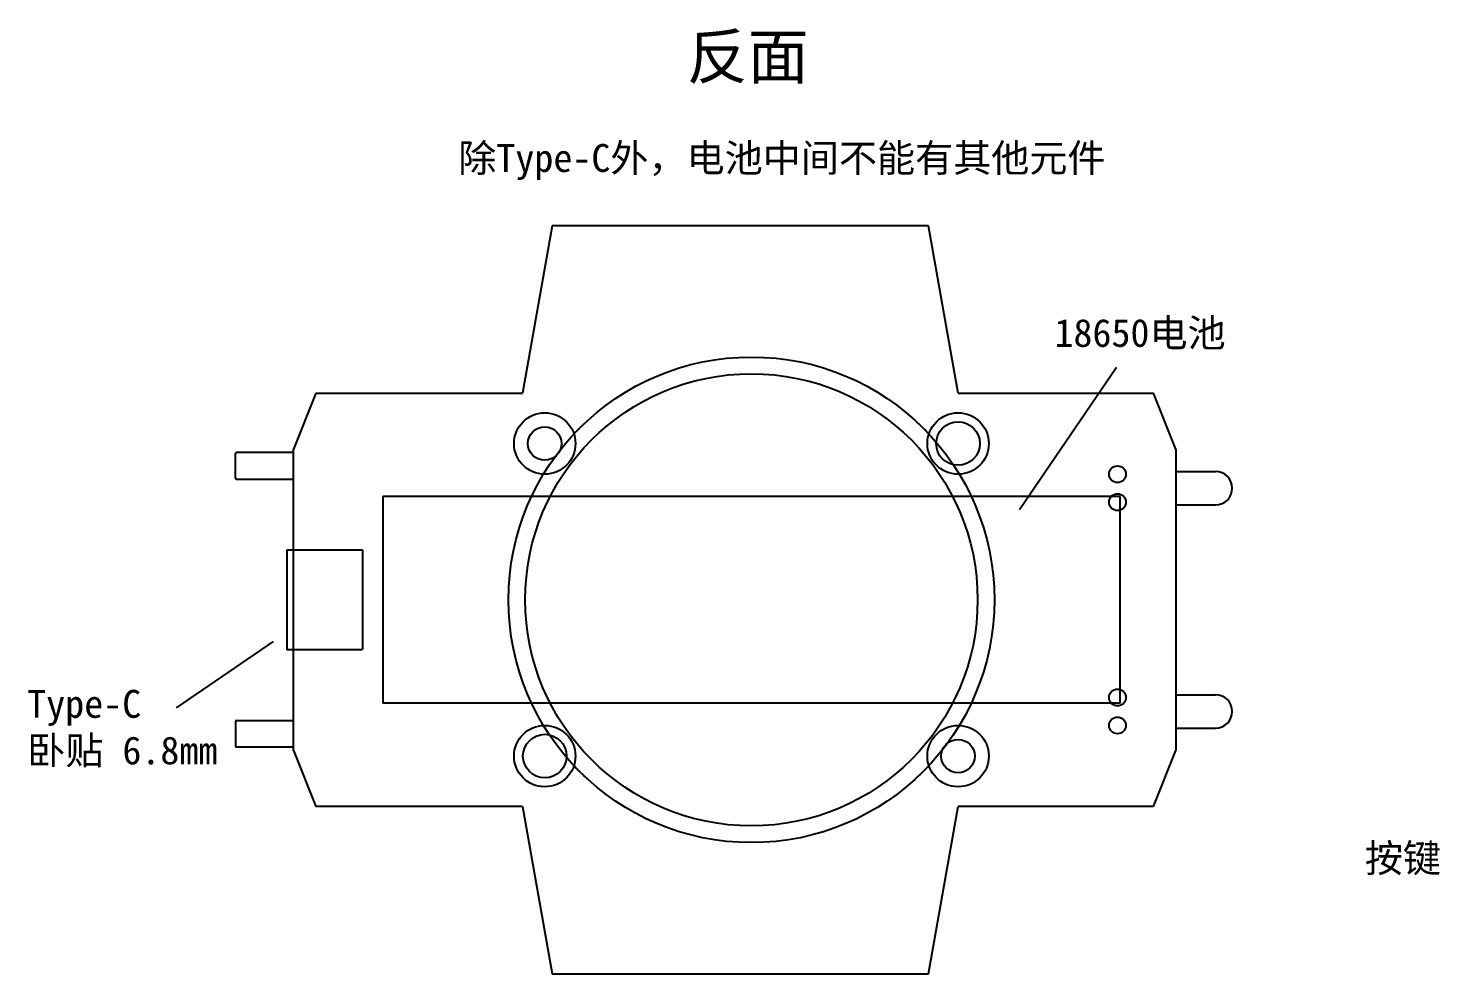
# Model space of a CAD drawing. Header units: millimetres. Extents: x 3 to 384, y 29 to 155.
# Drawn here: x 140 to 266.4, y 60 to 144.7 of the extents above; entities that cross this region are included whole.
import ezdxf

# ---------------------------------------------------------------- set-up
doc = ezdxf.new("R2010")
doc.units = ezdxf.units.MM
doc.linetypes.add('HIDDEN', pattern=[0.2, 0.1, -0.1])
doc.layers.add('DEFAULT_2', color=8, linetype='HIDDEN')
doc.layers.add('图层2', color=3, linetype='Continuous')
doc.styles.get("Standard").update_dxf_attribs({"font": 'arial.ttf'})

msp = doc.modelspace()

# ---------------------------------------------------------------- linework, layer by layer
at = {"color": 6, "linetype": 'Continuous'}
for p, q in [((186.92, 126.96), (184.27, 111.96)), ((220.63, 126.96), (186.92, 126.96)), ((223.27, 111.96), (220.63, 126.96)), ((165.77, 111.96), (163.77, 106.96)), ((165.77, 111.96), (184.27, 111.96)), ((223.27, 111.96), (240.77, 111.96)), ((242.77, 106.96), (240.77, 111.96)), ((163.77, 79.96), (163.77, 106.96)), ((242.77, 106.96), (242.77, 79.96)), ((163.77, 79.96), (165.77, 74.96)), ((240.77, 74.96), (242.77, 79.96)), ((184.27, 74.96), (165.77, 74.96)), ((184.27, 74.96), (186.92, 59.96)), ((220.63, 59.96), (223.27, 74.96)), ((240.77, 74.96), (223.27, 74.96)), ((186.92, 59.96), (220.63, 59.96))]:
    msp.add_line(p, q, dxfattribs=at)
at = {"color": 7, "linetype": 'Continuous'}
for p, q in [((158.6, 104.36), (158.6, 106.56)), ((163.77, 106.66), (158.7, 106.66)), ((158.7, 104.26), (163.77, 104.26)), ((171.77, 102.71), (171.77, 84.21)), ((237.77, 102.71), (171.77, 102.71)), ((237.77, 84.21), (237.77, 102.71)), ((163.17, 97.93), (163.17, 88.99)), ((163.17, 97.93), (169.97, 97.93)), ((169.97, 97.93), (169.97, 89.02)), ((169.94, 88.99), (163.17, 88.99)), ((237.77, 84.21), (171.77, 84.21)), ((158.6, 82.56), (158.6, 80.36)), ((158.7, 82.66), (163.77, 82.66)), ((163.77, 80.26), (158.7, 80.26))]:
    msp.add_line(p, q, dxfattribs=at)
at = {"color": 4, "linetype": 'Continuous'}
for p, q in [((242.74, 104.96), (246.32, 104.96)), ((242.74, 101.96), (246.32, 101.96)), ((242.74, 84.96), (246.32, 84.96)), ((242.74, 81.96), (246.32, 81.96))]:
    msp.add_line(p, q, dxfattribs=at)
for centre, radius in [((204.77, 93.46), 21.75), ((204.77, 93.46), 20.25), ((186.27, 107.46), 2.75), ((223.27, 107.46), 2.75), ((186.27, 79.46), 2.75), ((223.27, 79.46), 2.75)]:
    msp.add_circle(centre, radius, dxfattribs=at)
at = {"color": 6, "linetype": 'Continuous'}
for centre, radius in [((186.27, 107.46), 1.5), ((223.27, 107.46), 1.95), ((237.54, 104.71), 0.75), ((237.54, 102.21), 0.75), ((237.54, 84.71), 0.75), ((237.54, 82.21), 0.75), ((186.27, 79.46), 1.95), ((223.27, 79.46), 1.5)]:
    msp.add_circle(centre, radius, dxfattribs=at)
at = {"color": 7, "linetype": 'Continuous'}
for centre, start, end in [((158.7, 106.56), 90, 180), ((158.7, 104.36), 180, 270), ((158.7, 82.56), 90, 180), ((158.7, 80.36), 180, 270)]:
    msp.add_arc(centre, 0.1, start, end, dxfattribs=at)
at = {"color": 4, "linetype": 'Continuous'}
for centre in [(246.32, 103.46), (246.32, 83.46)]:
    msp.add_arc(centre, 1.5, 270, 90, dxfattribs=at)
at = {"layer": 'DEFAULT_2', "color": 8, "linetype": 'HIDDEN'}
for start, end in [(132.6203, 136.9208), (43.0792, 47.3797), (223.0792, 227.3797), (312.6203, 316.9208)]:
    msp.add_arc((204.77, 93.46), 21.75, start, end, dxfattribs=at)
at = {"layer": '图层2', "linetype": 'ByBlock', "lineweight": -2}
for p, q in [((228.76, 101.54), (237.46, 114.31)), ((153.29, 83.79), (161.99, 89.73))]:
    msp.add_line(p, q, dxfattribs=at)

# ---------------------------------------------------------------- texts
at = {"layer": '图层2', "attachment_point": 1}
for s, width, insert, char_height in [('\\pi16.8688;{\\fSimSun|b1|i0|c134|p2;反面}', 44.5068, (182.12, 144.13), 4), ('{\\fSimSun|b0|i0|c134|p2;除Type-C外，电池中间不能有其他元件}', 66.8453, (178.53, 134.29), 2.5), ('{\\fSimSun|b0|i0|c134|p2;18650电池}', 22.4589, (231.9, 118.62), 2.5), ('{\\fSimSun|b0|i0|c134|p2;Type-C\\P卧贴 6.8mm}', 22.4589, (139.94, 85.39), 2.5), ('{\\fSimSun|b0|i0|c134|p2;按键}', 15.4835, (259.69, 71.57), 2.5)]:
    msp.add_mtext_dynamic_manual_height_columns(s, width=width, gutter_width=12.5, heights=[0], dxfattribs=dict(at, insert=insert, char_height=char_height))

doc.saveas('drawing.dxf')
